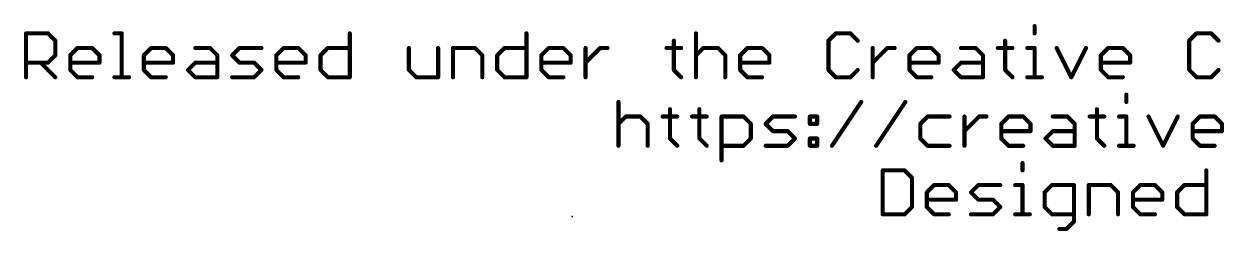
# Model space of a CAD drawing. Extents: x -47 to 60, y -17 to 15.
# Drawn here: x -46.99 to -2.51, y -17.05 to -9.38 of the extents above; entities that cross this region are included whole.
import ezdxf

# ---------------------------------------------------------------- set-up
doc = ezdxf.new("R2010")
doc.units = 0
doc.layers.add('23', color=53, linetype='CONTINUOUS')
doc.layers.add('51', color=53, linetype='CONTINUOUS')

msp = doc.modelspace()

# ---------------------------------------------------------------- linework, layer by layer
at = {"layer": '23'}
msp.add_point((-26.67, -16.51), dxfattribs=at)
at = {"layer": '51', "const_width": 0.1524}
for points in [[(-46.9138, -11.3538), (-46.9138, -9.7268)], [(-46.9138, -9.7268), (-46.1003, -9.7268)], [(-46.1003, -9.7268), (-45.8291, -9.998)], [(-43.6395, -9.7268), (-43.3683, -9.7268)], [(-43.3683, -9.7268), (-43.3683, -11.3538)], [(-34.9148, -9.7268), (-34.9148, -11.3538)], [(-28.3661, -9.7268), (-28.3661, -11.3538)], [(-22.0836, -9.7268), (-22.0836, -11.3538)], [(-16.901, -9.7268), (-17.1721, -9.998)], [(-16.3586, -9.7268), (-16.901, -9.7268)], [(-16.0875, -9.998), (-16.3586, -9.7268)], [(-9.5338, -9.4556), (-9.5338, -9.7268)], [(-3.5309, -9.7268), (-3.802, -9.998)], [(-2.9885, -9.7268), (-3.5309, -9.7268)], [(-2.7174, -9.998), (-2.9885, -9.7268)], [(-45.8291, -9.998), (-45.8291, -10.5403)], [(-45.2766, -10.5403), (-45.0055, -10.2691)], [(-45.0055, -10.2691), (-44.4631, -10.2691)], [(-44.4631, -10.2691), (-44.192, -10.5403)], [(-42.5481, -10.5403), (-42.2769, -10.2691)], [(-42.2769, -10.2691), (-41.7346, -10.2691)], [(-41.7346, -10.2691), (-41.4634, -10.5403)], [(-40.6397, -10.2691), (-40.0974, -10.2691)], [(-40.0974, -10.2691), (-39.8262, -10.5403)], [(-39.2737, -10.5403), (-39.0026, -10.2691)], [(-39.0026, -10.2691), (-38.1891, -10.2691)], [(-37.6366, -10.5403), (-37.3654, -10.2691)], [(-37.3654, -10.2691), (-36.8231, -10.2691)], [(-36.8231, -10.2691), (-36.5519, -10.5403)], [(-35.9994, -10.5403), (-35.7283, -10.2691)], [(-35.7283, -10.2691), (-34.9148, -10.2691)], [(-32.7251, -10.2691), (-32.7251, -11.0826)], [(-31.6405, -11.3538), (-31.6405, -10.2691)], [(-31.088, -11.3538), (-31.088, -10.2691)], [(-31.088, -10.2691), (-30.2745, -10.2691)], [(-30.2745, -10.2691), (-30.0033, -10.5403)], [(-29.4508, -10.5403), (-29.1796, -10.2691)], [(-29.1796, -10.2691), (-28.3661, -10.2691)], [(-27.8136, -10.5403), (-27.5425, -10.2691)], [(-27.5425, -10.2691), (-27.0002, -10.2691)], [(-27.0002, -10.2691), (-26.729, -10.5403)], [(-26.1765, -11.3538), (-26.1765, -10.2691)], [(-26.1765, -10.8115), (-25.6342, -10.2691)], [(-25.6342, -10.2691), (-25.363, -10.2691)], [(-23.175, -10.2691), (-22.6327, -10.2691)], [(-22.9039, -9.998), (-22.9039, -11.0826)], [(-22.0836, -10.5403), (-21.8124, -10.2691)], [(-21.8124, -10.2691), (-21.2701, -10.2691)], [(-21.2701, -10.2691), (-20.9989, -10.5403)], [(-20.4464, -10.5403), (-20.1753, -10.2691)], [(-20.1753, -10.2691), (-19.6329, -10.2691)], [(-19.6329, -10.2691), (-19.3618, -10.5403)], [(-17.1721, -9.998), (-17.1721, -11.0826)], [(-15.535, -11.3538), (-15.535, -10.2691)], [(-15.535, -10.8115), (-14.9926, -10.2691)], [(-14.9926, -10.2691), (-14.7215, -10.2691)], [(-14.1707, -10.5403), (-13.8995, -10.2691)], [(-13.8995, -10.2691), (-13.3572, -10.2691)], [(-13.3572, -10.2691), (-13.086, -10.5403)], [(-12.2624, -10.2691), (-11.72, -10.2691)], [(-11.72, -10.2691), (-11.4489, -10.5403)], [(-10.8964, -10.2691), (-10.354, -10.2691)], [(-10.6252, -9.998), (-10.6252, -11.0826)], [(-9.8049, -10.2691), (-9.5338, -10.2691)], [(-9.5338, -10.2691), (-9.5338, -11.3538)], [(-8.7135, -10.2691), (-8.1712, -11.3538)], [(-8.1712, -11.3538), (-7.6288, -10.2691)], [(-7.0763, -10.5403), (-6.8052, -10.2691)], [(-6.8052, -10.2691), (-6.2628, -10.2691)], [(-6.2628, -10.2691), (-5.9917, -10.5403)], [(-3.802, -9.998), (-3.802, -11.0826)], [(-45.8291, -10.5403), (-46.1003, -10.8115)], [(-45.2766, -11.0826), (-45.2766, -10.5403)], [(-44.192, -10.5403), (-44.192, -10.8115)], [(-42.5481, -11.0826), (-42.5481, -10.5403)], [(-41.4634, -10.5403), (-41.4634, -10.8115)], [(-39.8262, -10.5403), (-39.8262, -11.3538)], [(-39.0026, -10.8115), (-39.2737, -10.5403)], [(-37.6366, -11.0826), (-37.6366, -10.5403)], [(-36.5519, -10.5403), (-36.5519, -10.8115)], [(-35.9994, -11.0826), (-35.9994, -10.5403)], [(-30.0033, -10.5403), (-30.0033, -11.3538)], [(-29.4508, -11.0826), (-29.4508, -10.5403)], [(-27.8136, -11.0826), (-27.8136, -10.5403)], [(-26.729, -10.5403), (-26.729, -10.8115)], [(-20.9989, -10.5403), (-20.9989, -11.3538)], [(-20.4464, -11.0826), (-20.4464, -10.5403)], [(-19.3618, -10.5403), (-19.3618, -10.8115)], [(-14.1707, -11.0826), (-14.1707, -10.5403)], [(-13.086, -10.5403), (-13.086, -10.8115)], [(-11.4489, -10.5403), (-11.4489, -11.3538)], [(-7.0763, -11.0826), (-7.0763, -10.5403)], [(-5.9917, -10.5403), (-5.9917, -10.8115)], [(-46.1003, -10.8115), (-46.9138, -10.8115)], [(-46.3715, -10.8115), (-45.8291, -11.3538)], [(-44.192, -10.8115), (-45.2766, -10.8115)], [(-45.0055, -11.3538), (-45.2766, -11.0826)], [(-41.4634, -10.8115), (-42.5481, -10.8115)], [(-42.2769, -11.3538), (-42.5481, -11.0826)], [(-40.9109, -11.0826), (-40.6397, -10.8115)], [(-40.6397, -11.3538), (-40.9109, -11.0826)], [(-40.6397, -10.8115), (-39.8262, -10.8115)], [(-38.4602, -10.8115), (-39.0026, -10.8115)], [(-38.1891, -11.0826), (-38.4602, -10.8115)], [(-38.4602, -11.3538), (-38.1891, -11.0826)], [(-36.5519, -10.8115), (-37.6366, -10.8115)], [(-37.3654, -11.3538), (-37.6366, -11.0826)], [(-35.7283, -11.3538), (-35.9994, -11.0826)], [(-32.7251, -11.0826), (-32.4539, -11.3538)], [(-29.1796, -11.3538), (-29.4508, -11.0826)], [(-26.729, -10.8115), (-27.8136, -10.8115)], [(-27.5425, -11.3538), (-27.8136, -11.0826)], [(-22.9039, -11.0826), (-22.6327, -11.3538)], [(-19.3618, -10.8115), (-20.4464, -10.8115)], [(-20.1753, -11.3538), (-20.4464, -11.0826)], [(-17.1721, -11.0826), (-16.901, -11.3538)], [(-16.3586, -11.3538), (-16.0875, -11.0826)], [(-13.086, -10.8115), (-14.1707, -10.8115)], [(-13.8995, -11.3538), (-14.1707, -11.0826)], [(-12.5335, -11.0826), (-12.2624, -10.8115)], [(-12.2624, -11.3538), (-12.5335, -11.0826)], [(-12.2624, -10.8115), (-11.4489, -10.8115)], [(-10.6252, -11.0826), (-10.354, -11.3538)], [(-5.9917, -10.8115), (-7.0763, -10.8115)], [(-6.8052, -11.3538), (-7.0763, -11.0826)], [(-3.802, -11.0826), (-3.5309, -11.3538)], [(-2.9885, -11.3538), (-2.7174, -11.0826)], [(-44.4631, -11.3538), (-45.0055, -11.3538)], [(-43.6395, -11.3538), (-43.0972, -11.3538)], [(-41.7346, -11.3538), (-42.2769, -11.3538)], [(-39.8262, -11.3538), (-40.6397, -11.3538)], [(-39.2737, -11.3538), (-38.4602, -11.3538)], [(-36.8231, -11.3538), (-37.3654, -11.3538)], [(-34.9148, -11.3538), (-35.7283, -11.3538)], [(-32.4539, -11.3538), (-31.6405, -11.3538)], [(-28.3661, -11.3538), (-29.1796, -11.3538)], [(-27.0002, -11.3538), (-27.5425, -11.3538)], [(-19.6329, -11.3538), (-20.1753, -11.3538)], [(-16.901, -11.3538), (-16.3586, -11.3538)], [(-13.3572, -11.3538), (-13.8995, -11.3538)], [(-11.4489, -11.3538), (-12.2624, -11.3538)], [(-9.8049, -11.3538), (-9.2626, -11.3538)], [(-6.2628, -11.3538), (-6.8052, -11.3538)], [(-3.5309, -11.3538), (-2.9885, -11.3538)], [(-6.131, -11.9956), (-6.131, -12.2668)], [(-24.9566, -12.2668), (-24.9566, -13.8938)], [(-17.0437, -13.8938), (-15.9591, -12.2668)], [(-15.4066, -13.8938), (-14.3219, -12.2668)], [(-24.9566, -13.0803), (-24.6855, -12.8091)], [(-24.6855, -12.8091), (-24.1432, -12.8091)], [(-24.1432, -12.8091), (-23.872, -13.0803)], [(-23.3195, -12.8091), (-22.7772, -12.8091)], [(-23.0483, -12.538), (-23.0483, -13.6226)], [(-22.228, -12.8091), (-21.6857, -12.8091)], [(-21.9569, -12.538), (-21.9569, -13.6226)], [(-21.1366, -14.4361), (-21.1366, -12.8091)], [(-21.1366, -12.8091), (-20.3231, -12.8091)], [(-20.3231, -12.8091), (-20.052, -13.0803)], [(-19.4995, -13.0803), (-19.2283, -12.8091)], [(-19.2283, -12.8091), (-18.4148, -12.8091)], [(-17.8623, -12.8091), (-17.5911, -12.8091)], [(-17.8623, -13.0803), (-17.8623, -12.8091)], [(-17.5911, -12.8091), (-17.5911, -13.0803)], [(-13.4982, -12.8091), (-13.7694, -13.0803)], [(-12.6848, -12.8091), (-13.4982, -12.8091)], [(-12.1323, -13.8938), (-12.1323, -12.8091)], [(-12.1323, -13.3515), (-11.5899, -12.8091)], [(-11.5899, -12.8091), (-11.3188, -12.8091)], [(-10.768, -13.0803), (-10.4968, -12.8091)], [(-10.4968, -12.8091), (-9.9545, -12.8091)], [(-9.9545, -12.8091), (-9.6833, -13.0803)], [(-8.8596, -12.8091), (-8.3173, -12.8091)], [(-8.3173, -12.8091), (-8.0461, -13.0803)], [(-7.4936, -12.8091), (-6.9513, -12.8091)], [(-7.2225, -12.538), (-7.2225, -13.6226)], [(-6.4022, -12.8091), (-6.131, -12.8091)], [(-6.131, -12.8091), (-6.131, -13.8938)], [(-5.3108, -12.8091), (-4.7684, -13.8938)], [(-4.7684, -13.8938), (-4.2261, -12.8091)], [(-3.6736, -13.0803), (-3.4024, -12.8091)], [(-3.4024, -12.8091), (-2.8601, -12.8091)], [(-2.8601, -12.8091), (-2.589, -13.0803)], [(-23.872, -13.0803), (-23.872, -13.8938)], [(-20.052, -13.0803), (-20.052, -13.6226)], [(-19.2283, -13.3515), (-19.4995, -13.0803)], [(-18.686, -13.3515), (-19.2283, -13.3515)], [(-18.4148, -13.6226), (-18.686, -13.3515)], [(-17.5911, -13.0803), (-17.8623, -13.0803)], [(-13.7694, -13.0803), (-13.7694, -13.6226)], [(-10.768, -13.6226), (-10.768, -13.0803)], [(-9.6833, -13.3515), (-10.768, -13.3515)], [(-9.6833, -13.0803), (-9.6833, -13.3515)], [(-9.1308, -13.6226), (-8.8596, -13.3515)], [(-8.8596, -13.3515), (-8.0461, -13.3515)], [(-8.0461, -13.0803), (-8.0461, -13.8938)], [(-3.6736, -13.6226), (-3.6736, -13.0803)], [(-2.589, -13.3515), (-3.6736, -13.3515)], [(-2.589, -13.0803), (-2.589, -13.3515)], [(-23.0483, -13.6226), (-22.7772, -13.8938)], [(-21.9569, -13.6226), (-21.6857, -13.8938)], [(-20.052, -13.6226), (-20.3231, -13.8938)], [(-18.686, -13.8938), (-18.4148, -13.6226)], [(-17.8623, -13.6226), (-17.5911, -13.6226)], [(-17.8623, -13.8938), (-17.8623, -13.6226)], [(-17.5911, -13.6226), (-17.5911, -13.8938)], [(-13.7694, -13.6226), (-13.4982, -13.8938)], [(-10.4968, -13.8938), (-10.768, -13.6226)], [(-8.8596, -13.8938), (-9.1308, -13.6226)], [(-7.2225, -13.6226), (-6.9513, -13.8938)], [(-3.4024, -13.8938), (-3.6736, -13.6226)], [(-20.3231, -13.8938), (-21.1366, -13.8938)], [(-19.4995, -13.8938), (-18.686, -13.8938)], [(-17.5911, -13.8938), (-17.8623, -13.8938)], [(-13.4982, -13.8938), (-12.6848, -13.8938)], [(-9.9545, -13.8938), (-10.4968, -13.8938)], [(-8.0461, -13.8938), (-8.8596, -13.8938)], [(-6.4022, -13.8938), (-5.8599, -13.8938)], [(-2.8601, -13.8938), (-3.4024, -13.8938)], [(-9.9812, -14.5356), (-9.9812, -14.8068)], [(-15.1638, -14.8068), (-15.1638, -16.4338)], [(-14.3503, -14.8068), (-15.1638, -14.8068)], [(-14.0791, -15.078), (-14.3503, -14.8068)], [(-14.0791, -16.1626), (-14.0791, -15.078)], [(-3.1648, -14.8068), (-3.1648, -16.4338)], [(-13.5266, -15.6203), (-13.2555, -15.3491)], [(-13.5266, -16.1626), (-13.5266, -15.6203)], [(-13.2555, -15.3491), (-12.7132, -15.3491)], [(-12.7132, -15.3491), (-12.442, -15.6203)], [(-12.442, -15.6203), (-12.442, -15.8915)], [(-11.8895, -15.6203), (-11.6183, -15.3491)], [(-11.6183, -15.8915), (-11.8895, -15.6203)], [(-11.6183, -15.3491), (-10.8048, -15.3491)], [(-10.2523, -15.3491), (-9.9812, -15.3491)], [(-9.9812, -15.3491), (-9.9812, -16.4338)], [(-8.8897, -15.3491), (-9.1609, -15.6203)], [(-9.1609, -15.6203), (-9.1609, -16.1626)], [(-8.0762, -15.3491), (-8.8897, -15.3491)], [(-8.0762, -16.705), (-8.0762, -15.3491)], [(-7.5237, -16.4338), (-7.5237, -15.3491)], [(-7.5237, -15.3491), (-6.7102, -15.3491)], [(-6.7102, -15.3491), (-6.4391, -15.6203)], [(-6.4391, -15.6203), (-6.4391, -16.4338)], [(-5.8866, -15.6203), (-5.6154, -15.3491)], [(-5.8866, -16.1626), (-5.8866, -15.6203)], [(-5.6154, -15.3491), (-5.0731, -15.3491)], [(-5.0731, -15.3491), (-4.8019, -15.6203)], [(-4.8019, -15.6203), (-4.8019, -15.8915)], [(-4.2494, -15.6203), (-3.9783, -15.3491)], [(-4.2494, -16.1626), (-4.2494, -15.6203)], [(-3.9783, -15.3491), (-3.1648, -15.3491)], [(-12.442, -15.8915), (-13.5266, -15.8915)], [(-11.076, -15.8915), (-11.6183, -15.8915)], [(-10.8048, -16.1626), (-11.076, -15.8915)], [(-4.8019, -15.8915), (-5.8866, -15.8915)], [(-15.1638, -16.4338), (-14.3503, -16.4338)], [(-14.3503, -16.4338), (-14.0791, -16.1626)], [(-13.2555, -16.4338), (-13.5266, -16.1626)], [(-12.7132, -16.4338), (-13.2555, -16.4338)], [(-11.8895, -16.4338), (-11.076, -16.4338)], [(-11.076, -16.4338), (-10.8048, -16.1626)], [(-10.2523, -16.4338), (-9.71, -16.4338)], [(-9.1609, -16.1626), (-8.8897, -16.4338)], [(-8.8897, -16.4338), (-8.0762, -16.4338)], [(-5.6154, -16.4338), (-5.8866, -16.1626)], [(-5.0731, -16.4338), (-5.6154, -16.4338)], [(-3.9783, -16.4338), (-4.2494, -16.1626)], [(-3.1648, -16.4338), (-3.9783, -16.4338)], [(-8.6186, -16.9761), (-8.3474, -16.9761)], [(-8.3474, -16.9761), (-8.0762, -16.705)]]:
    msp.add_lwpolyline(points, dxfattribs=at)
at = {"layer": '51', "const_width": 0.0762}
for points in [[(-46.8757, -9.7268, 1), (-46.9519, -9.7268)], [(-46.9138, -9.6887, 1), (-46.9138, -9.7649)], [(-46.0734, -9.6999, 1), (-46.1272, -9.7538)], [(-46.1003, -9.7649, 1), (-46.1003, -9.6887)], [(-43.6395, -9.6887, 1), (-43.6395, -9.7649)], [(-43.3302, -9.7268, 1), (-43.4064, -9.7268)], [(-43.3683, -9.7649, 1), (-43.3683, -9.6887)], [(-34.8767, -9.7268, 1), (-34.9529, -9.7268)], [(-28.328, -9.7268, 1), (-28.4042, -9.7268)], [(-22.0455, -9.7268, 1), (-22.1217, -9.7268)], [(-16.901, -9.6887, 1), (-16.901, -9.7649)], [(-16.874, -9.7538, 1), (-16.9279, -9.6999)], [(-16.3317, -9.6999, 1), (-16.3856, -9.7538)], [(-16.3586, -9.7649, 1), (-16.3586, -9.6887)], [(-9.4957, -9.4556, 1), (-9.5719, -9.4556)], [(-9.5719, -9.7268, 1), (-9.4957, -9.7268)], [(-3.5309, -9.6887, 1), (-3.5309, -9.7649)], [(-3.5039, -9.7538, 1), (-3.5578, -9.6999)], [(-2.9616, -9.6999, 1), (-3.0155, -9.7538)], [(-2.9885, -9.7649, 1), (-2.9885, -9.6887)], [(-45.791, -9.998, 1), (-45.8672, -9.998)], [(-45.8561, -10.0249, 1), (-45.8022, -9.971)], [(-45.0055, -10.231, 1), (-45.0055, -10.3072)], [(-44.9785, -10.2961, 1), (-45.0324, -10.2422)], [(-44.4362, -10.2422, 1), (-44.4901, -10.2961)], [(-44.4631, -10.3072, 1), (-44.4631, -10.231)], [(-42.2769, -10.231, 1), (-42.2769, -10.3072)], [(-42.2499, -10.2961, 1), (-42.3038, -10.2422)], [(-41.7076, -10.2422, 1), (-41.7615, -10.2961)], [(-41.7346, -10.3072, 1), (-41.7346, -10.231)], [(-40.6397, -10.231, 1), (-40.6397, -10.3072)], [(-40.0705, -10.2422, 1), (-40.1243, -10.2961)], [(-40.0974, -10.3072, 1), (-40.0974, -10.231)], [(-39.0026, -10.231, 1), (-39.0026, -10.3072)], [(-38.9756, -10.2961, 1), (-39.0295, -10.2422)], [(-38.1891, -10.3072, 1), (-38.1891, -10.231)], [(-37.3654, -10.231, 1), (-37.3654, -10.3072)], [(-37.3385, -10.2961, 1), (-37.3924, -10.2422)], [(-36.7961, -10.2422, 1), (-36.85, -10.2961)], [(-36.8231, -10.3072, 1), (-36.8231, -10.231)], [(-35.7283, -10.231, 1), (-35.7283, -10.3072)], [(-35.7013, -10.2961, 1), (-35.7552, -10.2422)], [(-34.9148, -10.3072, 1), (-34.9148, -10.231)], [(-32.687, -10.2691, 1), (-32.7632, -10.2691)], [(-31.6024, -10.2691, 1), (-31.6786, -10.2691)], [(-31.0499, -10.2691, 1), (-31.1261, -10.2691)], [(-31.088, -10.231, 1), (-31.088, -10.3072)], [(-30.2475, -10.2422, 1), (-30.3014, -10.2961)], [(-30.2745, -10.3072, 1), (-30.2745, -10.231)], [(-29.1796, -10.231, 1), (-29.1796, -10.3072)], [(-29.1527, -10.2961, 1), (-29.2066, -10.2422)], [(-28.3661, -10.3072, 1), (-28.3661, -10.231)], [(-27.5425, -10.231, 1), (-27.5425, -10.3072)], [(-27.5155, -10.2961, 1), (-27.5694, -10.2422)], [(-26.9732, -10.2422, 1), (-27.0271, -10.2961)], [(-27.0002, -10.3072, 1), (-27.0002, -10.231)], [(-26.1384, -10.2691, 1), (-26.2146, -10.2691)], [(-25.6342, -10.231, 1), (-25.6342, -10.3072)], [(-25.6072, -10.2961, 1), (-25.6611, -10.2422)], [(-25.363, -10.3072, 1), (-25.363, -10.231)], [(-23.175, -10.231, 1), (-23.175, -10.3072)], [(-22.8658, -9.998, 1), (-22.942, -9.998)], [(-22.6327, -10.3072, 1), (-22.6327, -10.231)], [(-21.8124, -10.231, 1), (-21.8124, -10.3072)], [(-21.7855, -10.2961, 1), (-21.8394, -10.2422)], [(-21.2432, -10.2422, 1), (-21.297, -10.2961)], [(-21.2701, -10.3072, 1), (-21.2701, -10.231)], [(-20.1753, -10.231, 1), (-20.1753, -10.3072)], [(-20.1483, -10.2961, 1), (-20.2022, -10.2422)], [(-19.606, -10.2422, 1), (-19.6599, -10.2961)], [(-19.6329, -10.3072, 1), (-19.6329, -10.231)], [(-17.1991, -9.971, 1), (-17.1452, -10.0249)], [(-17.134, -9.998, 1), (-17.2102, -9.998)], [(-16.1144, -10.0249, 1), (-16.0605, -9.971)], [(-15.4969, -10.2691, 1), (-15.5731, -10.2691)], [(-14.9926, -10.231, 1), (-14.9926, -10.3072)], [(-14.9657, -10.2961, 1), (-15.0196, -10.2422)], [(-14.7215, -10.3072, 1), (-14.7215, -10.231)], [(-13.8995, -10.231, 1), (-13.8995, -10.3072)], [(-13.8726, -10.2961, 1), (-13.9265, -10.2422)], [(-13.3302, -10.2422, 1), (-13.3841, -10.2961)], [(-13.3572, -10.3072, 1), (-13.3572, -10.231)], [(-12.2624, -10.231, 1), (-12.2624, -10.3072)], [(-11.6931, -10.2422, 1), (-11.747, -10.2961)], [(-11.72, -10.3072, 1), (-11.72, -10.231)], [(-10.8964, -10.231, 1), (-10.8964, -10.3072)], [(-10.5871, -9.998, 1), (-10.6633, -9.998)], [(-10.354, -10.3072, 1), (-10.354, -10.231)], [(-9.8049, -10.231, 1), (-9.8049, -10.3072)], [(-9.4957, -10.2691, 1), (-9.5719, -10.2691)], [(-9.5338, -10.3072, 1), (-9.5338, -10.231)], [(-8.6794, -10.2521, 1), (-8.7476, -10.2862)], [(-7.5948, -10.2862, 1), (-7.6629, -10.2521)], [(-6.8052, -10.231, 1), (-6.8052, -10.3072)], [(-6.7782, -10.2961, 1), (-6.8321, -10.2422)], [(-6.2359, -10.2422, 1), (-6.2898, -10.2961)], [(-6.2628, -10.3072, 1), (-6.2628, -10.231)], [(-3.829, -9.971, 1), (-3.7751, -10.0249)], [(-3.7639, -9.998, 1), (-3.8401, -9.998)], [(-2.7443, -10.0249, 1), (-2.6904, -9.971)], [(-45.8672, -10.5403, 1), (-45.791, -10.5403)], [(-45.8022, -10.5672, 1), (-45.8561, -10.5134)], [(-45.2385, -10.5403, 1), (-45.3147, -10.5403)], [(-45.3036, -10.5134, 1), (-45.2497, -10.5672)], [(-44.1539, -10.5403, 1), (-44.2301, -10.5403)], [(-44.2189, -10.5672, 1), (-44.165, -10.5134)], [(-42.51, -10.5403, 1), (-42.5862, -10.5403)], [(-42.575, -10.5134, 1), (-42.5211, -10.5672)], [(-41.4253, -10.5403, 1), (-41.5015, -10.5403)], [(-41.4903, -10.5672, 1), (-41.4364, -10.5134)], [(-39.7881, -10.5403, 1), (-39.8643, -10.5403)], [(-39.8532, -10.5672, 1), (-39.7993, -10.5134)], [(-39.2468, -10.5134, 1), (-39.3007, -10.5672)], [(-39.3007, -10.5134, 1), (-39.2468, -10.5672)], [(-37.5985, -10.5403, 1), (-37.6747, -10.5403)], [(-37.6635, -10.5134, 1), (-37.6096, -10.5672)], [(-36.5138, -10.5403, 1), (-36.59, -10.5403)], [(-36.5789, -10.5672, 1), (-36.525, -10.5134)], [(-35.9613, -10.5403, 1), (-36.0375, -10.5403)], [(-36.0264, -10.5134, 1), (-35.9725, -10.5672)], [(-29.9652, -10.5403, 1), (-30.0414, -10.5403)], [(-30.0302, -10.5672, 1), (-29.9764, -10.5134)], [(-29.4127, -10.5403, 1), (-29.4889, -10.5403)], [(-29.4777, -10.5134, 1), (-29.4239, -10.5672)], [(-27.7755, -10.5403, 1), (-27.8517, -10.5403)], [(-27.8406, -10.5134, 1), (-27.7867, -10.5672)], [(-26.6909, -10.5403, 1), (-26.7671, -10.5403)], [(-26.7559, -10.5672, 1), (-26.702, -10.5134)], [(-22.1105, -10.5134, 1), (-22.0567, -10.5672)], [(-20.9608, -10.5403, 1), (-21.037, -10.5403)], [(-21.0259, -10.5672, 1), (-20.972, -10.5134)], [(-20.4083, -10.5403, 1), (-20.4845, -10.5403)], [(-20.4734, -10.5134, 1), (-20.4195, -10.5672)], [(-19.3237, -10.5403, 1), (-19.3999, -10.5403)], [(-19.3887, -10.5672, 1), (-19.3348, -10.5134)], [(-14.1326, -10.5403, 1), (-14.2088, -10.5403)], [(-14.1976, -10.5134, 1), (-14.1437, -10.5672)], [(-13.0479, -10.5403, 1), (-13.1241, -10.5403)], [(-13.113, -10.5672, 1), (-13.0591, -10.5134)], [(-11.4108, -10.5403, 1), (-11.487, -10.5403)], [(-11.4758, -10.5672, 1), (-11.4219, -10.5134)], [(-7.0382, -10.5403, 1), (-7.1144, -10.5403)], [(-7.1033, -10.5134, 1), (-7.0494, -10.5672)], [(-5.9536, -10.5403, 1), (-6.0298, -10.5403)], [(-6.0186, -10.5672, 1), (-5.9647, -10.5134)], [(-46.9138, -10.7734, 1), (-46.9138, -10.8496)], [(-46.3445, -10.7845, 1), (-46.3984, -10.8384)], [(-46.1272, -10.7845, 1), (-46.0734, -10.8384)], [(-46.1003, -10.8496, 1), (-46.1003, -10.7734)], [(-45.2497, -11.0557, 1), (-45.3036, -11.1096)], [(-45.2766, -10.7734, 1), (-45.2766, -10.8496)], [(-45.3147, -11.0826, 1), (-45.2385, -11.0826)], [(-44.2301, -10.8115, 1), (-44.1539, -10.8115)], [(-44.192, -10.8496, 1), (-44.192, -10.7734)], [(-42.5481, -10.7734, 1), (-42.5481, -10.8496)], [(-42.5211, -11.0557, 1), (-42.575, -11.1096)], [(-42.5862, -11.0826, 1), (-42.51, -11.0826)], [(-41.5015, -10.8115, 1), (-41.4253, -10.8115)], [(-41.4634, -10.8496, 1), (-41.4634, -10.7734)], [(-40.884, -11.0557, 1), (-40.9378, -11.1096)], [(-40.9378, -11.0557, 1), (-40.884, -11.1096)], [(-40.6397, -10.7734, 1), (-40.6397, -10.8496)], [(-40.6128, -10.8384, 1), (-40.6667, -10.7845)], [(-39.8262, -10.8496, 1), (-39.8262, -10.7734)], [(-39.0026, -10.7734, 1), (-39.0026, -10.8496)], [(-39.0295, -10.8384, 1), (-38.9756, -10.7845)], [(-38.4333, -10.7845, 1), (-38.4872, -10.8384)], [(-38.4602, -10.8496, 1), (-38.4602, -10.7734)], [(-38.1621, -11.1096, 1), (-38.216, -11.0557)], [(-38.216, -11.1096, 1), (-38.1621, -11.0557)], [(-37.6366, -10.7734, 1), (-37.6366, -10.8496)], [(-37.6096, -11.0557, 1), (-37.6635, -11.1096)], [(-37.6747, -11.0826, 1), (-37.5985, -11.0826)], [(-36.59, -10.8115, 1), (-36.5138, -10.8115)], [(-36.5519, -10.8496, 1), (-36.5519, -10.7734)], [(-35.9725, -11.0557, 1), (-36.0264, -11.1096)], [(-36.0375, -11.0826, 1), (-35.9613, -11.0826)], [(-32.6982, -11.0557, 1), (-32.7521, -11.1096)], [(-32.7632, -11.0826, 1), (-32.687, -11.0826)], [(-29.4239, -11.0557, 1), (-29.4777, -11.1096)], [(-29.4889, -11.0826, 1), (-29.4127, -11.0826)], [(-27.7867, -11.0557, 1), (-27.8406, -11.1096)], [(-27.8136, -10.7734, 1), (-27.8136, -10.8496)], [(-27.8517, -11.0826, 1), (-27.7755, -11.0826)], [(-26.7671, -10.8115, 1), (-26.6909, -10.8115)], [(-26.729, -10.8496, 1), (-26.729, -10.7734)], [(-26.2034, -10.7845, 1), (-26.1495, -10.8384)], [(-22.8769, -11.0557, 1), (-22.9308, -11.1096)], [(-22.942, -11.0826, 1), (-22.8658, -11.0826)], [(-20.4195, -11.0557, 1), (-20.4734, -11.1096)], [(-20.4464, -10.7734, 1), (-20.4464, -10.8496)], [(-20.4845, -11.0826, 1), (-20.4083, -11.0826)], [(-19.3999, -10.8115, 1), (-19.3237, -10.8115)], [(-19.3618, -10.8496, 1), (-19.3618, -10.7734)], [(-17.1452, -11.0557, 1), (-17.1991, -11.1096)], [(-17.2102, -11.0826, 1), (-17.134, -11.0826)], [(-16.0605, -11.1096, 1), (-16.1144, -11.0557)], [(-15.5619, -10.7845, 1), (-15.508, -10.8384)], [(-14.1707, -10.7734, 1), (-14.1707, -10.8496)], [(-14.1437, -11.0557, 1), (-14.1976, -11.1096)], [(-14.2088, -11.0826, 1), (-14.1326, -11.0826)], [(-13.1241, -10.8115, 1), (-13.0479, -10.8115)], [(-13.086, -10.8496, 1), (-13.086, -10.7734)], [(-12.5066, -11.0557, 1), (-12.5605, -11.1096)], [(-12.5605, -11.0557, 1), (-12.5066, -11.1096)], [(-12.2624, -10.7734, 1), (-12.2624, -10.8496)], [(-12.2354, -10.8384, 1), (-12.2893, -10.7845)], [(-11.4489, -10.8496, 1), (-11.4489, -10.7734)], [(-10.5983, -11.0557, 1), (-10.6521, -11.1096)], [(-10.6633, -11.0826, 1), (-10.5871, -11.0826)], [(-7.0494, -11.0557, 1), (-7.1033, -11.1096)], [(-7.0763, -10.7734, 1), (-7.0763, -10.8496)], [(-7.1144, -11.0826, 1), (-7.0382, -11.0826)], [(-6.0298, -10.8115, 1), (-5.9536, -10.8115)], [(-5.9917, -10.8496, 1), (-5.9917, -10.7734)], [(-3.7751, -11.0557, 1), (-3.829, -11.1096)], [(-3.8401, -11.0826, 1), (-3.7639, -11.0826)], [(-2.6904, -11.1096, 1), (-2.7443, -11.0557)], [(-46.9519, -11.3538, 1), (-46.8757, -11.3538)], [(-45.8561, -11.3807, 1), (-45.8022, -11.3269)], [(-45.0055, -11.3157, 1), (-45.0055, -11.3919)], [(-45.0324, -11.3807, 1), (-44.9785, -11.3269)], [(-44.4631, -11.3919, 1), (-44.4631, -11.3157)], [(-43.6395, -11.3157, 1), (-43.6395, -11.3919)], [(-43.4064, -11.3538, 1), (-43.3302, -11.3538)], [(-43.0972, -11.3919, 1), (-43.0972, -11.3157)], [(-42.2769, -11.3157, 1), (-42.2769, -11.3919)], [(-42.3038, -11.3807, 1), (-42.2499, -11.3269)], [(-41.7346, -11.3919, 1), (-41.7346, -11.3157)], [(-40.6397, -11.3157, 1), (-40.6397, -11.3919)], [(-40.6667, -11.3807, 1), (-40.6128, -11.3269)], [(-39.8643, -11.3538, 1), (-39.7881, -11.3538)], [(-39.8262, -11.3919, 1), (-39.8262, -11.3157)], [(-39.2737, -11.3157, 1), (-39.2737, -11.3919)], [(-38.4872, -11.3269, 1), (-38.4333, -11.3807)], [(-38.4602, -11.3919, 1), (-38.4602, -11.3157)], [(-37.3654, -11.3157, 1), (-37.3654, -11.3919)], [(-37.3924, -11.3807, 1), (-37.3385, -11.3269)], [(-36.8231, -11.3919, 1), (-36.8231, -11.3157)], [(-35.7283, -11.3157, 1), (-35.7283, -11.3919)], [(-35.7552, -11.3807, 1), (-35.7013, -11.3269)], [(-34.9529, -11.3538, 1), (-34.8767, -11.3538)], [(-34.9148, -11.3919, 1), (-34.9148, -11.3157)], [(-32.4539, -11.3157, 1), (-32.4539, -11.3919)], [(-32.4809, -11.3807, 1), (-32.427, -11.3269)], [(-31.6786, -11.3538, 1), (-31.6024, -11.3538)], [(-31.6405, -11.3919, 1), (-31.6405, -11.3157)], [(-31.1261, -11.3538, 1), (-31.0499, -11.3538)], [(-30.0414, -11.3538, 1), (-29.9652, -11.3538)], [(-29.1796, -11.3157, 1), (-29.1796, -11.3919)], [(-29.2066, -11.3807, 1), (-29.1527, -11.3269)], [(-28.4042, -11.3538, 1), (-28.328, -11.3538)], [(-28.3661, -11.3919, 1), (-28.3661, -11.3157)], [(-27.5425, -11.3157, 1), (-27.5425, -11.3919)], [(-27.5694, -11.3807, 1), (-27.5155, -11.3269)], [(-27.0002, -11.3919, 1), (-27.0002, -11.3157)], [(-26.2146, -11.3538, 1), (-26.1384, -11.3538)], [(-22.6596, -11.3807, 1), (-22.6058, -11.3269)], [(-22.1217, -11.3538, 1), (-22.0455, -11.3538)], [(-21.037, -11.3538, 1), (-20.9608, -11.3538)], [(-20.1753, -11.3157, 1), (-20.1753, -11.3919)], [(-20.2022, -11.3807, 1), (-20.1483, -11.3269)], [(-19.6329, -11.3919, 1), (-19.6329, -11.3157)], [(-16.901, -11.3157, 1), (-16.901, -11.3919)], [(-16.9279, -11.3807, 1), (-16.874, -11.3269)], [(-16.3856, -11.3269, 1), (-16.3317, -11.3807)], [(-16.3586, -11.3919, 1), (-16.3586, -11.3157)], [(-15.5731, -11.3538, 1), (-15.4969, -11.3538)], [(-13.8995, -11.3157, 1), (-13.8995, -11.3919)], [(-13.9265, -11.3807, 1), (-13.8726, -11.3269)], [(-13.3572, -11.3919, 1), (-13.3572, -11.3157)], [(-12.2624, -11.3157, 1), (-12.2624, -11.3919)], [(-12.2893, -11.3807, 1), (-12.2354, -11.3269)], [(-11.487, -11.3538, 1), (-11.4108, -11.3538)], [(-11.4489, -11.3919, 1), (-11.4489, -11.3157)], [(-10.381, -11.3807, 1), (-10.3271, -11.3269)], [(-9.8049, -11.3157, 1), (-9.8049, -11.3919)], [(-9.5719, -11.3538, 1), (-9.4957, -11.3538)], [(-9.2626, -11.3919, 1), (-9.2626, -11.3157)], [(-8.2052, -11.3368, 1), (-8.1371, -11.3708)], [(-8.2052, -11.3708, 1), (-8.1371, -11.3368)], [(-6.8052, -11.3157, 1), (-6.8052, -11.3919)], [(-6.8321, -11.3807, 1), (-6.7782, -11.3269)], [(-6.2628, -11.3919, 1), (-6.2628, -11.3157)], [(-3.5309, -11.3157, 1), (-3.5309, -11.3919)], [(-3.5578, -11.3807, 1), (-3.5039, -11.3269)], [(-3.0155, -11.3269, 1), (-2.9616, -11.3807)], [(-2.9885, -11.3919, 1), (-2.9885, -11.3157)], [(-6.0929, -11.9956, 1), (-6.1691, -11.9956)], [(-24.9185, -12.2668, 1), (-24.9947, -12.2668)], [(-15.9274, -12.2879, 1), (-15.9908, -12.2457)], [(-14.2902, -12.2879, 1), (-14.3536, -12.2457)], [(-6.1691, -12.2668, 1), (-6.0929, -12.2668)], [(-24.6855, -12.771, 1), (-24.6855, -12.8472)], [(-24.6585, -12.8361, 1), (-24.7124, -12.7822)], [(-24.1162, -12.7822, 1), (-24.1701, -12.8361)], [(-24.1432, -12.8472, 1), (-24.1432, -12.771)], [(-23.3195, -12.771, 1), (-23.3195, -12.8472)], [(-23.0102, -12.538, 1), (-23.0864, -12.538)], [(-22.7772, -12.8472, 1), (-22.7772, -12.771)], [(-22.228, -12.771, 1), (-22.228, -12.8472)], [(-21.9188, -12.538, 1), (-21.995, -12.538)], [(-21.6857, -12.8472, 1), (-21.6857, -12.771)], [(-21.0985, -12.8091, 1), (-21.1747, -12.8091)], [(-21.1366, -12.771, 1), (-21.1366, -12.8472)], [(-20.2962, -12.7822, 1), (-20.3501, -12.8361)], [(-20.3231, -12.8472, 1), (-20.3231, -12.771)], [(-19.2283, -12.771, 1), (-19.2283, -12.8472)], [(-19.2014, -12.8361, 1), (-19.2552, -12.7822)], [(-18.4148, -12.8472, 1), (-18.4148, -12.771)], [(-17.8623, -12.771, 1), (-17.8623, -12.8472)], [(-17.8242, -12.8091, 1), (-17.9004, -12.8091)], [(-17.553, -12.8091, 1), (-17.6292, -12.8091)], [(-17.5911, -12.8472, 1), (-17.5911, -12.771)], [(-13.4982, -12.771, 1), (-13.4982, -12.8472)], [(-13.4713, -12.8361, 1), (-13.5252, -12.7822)], [(-12.6848, -12.8472, 1), (-12.6848, -12.771)], [(-12.0942, -12.8091, 1), (-12.1704, -12.8091)], [(-11.5899, -12.771, 1), (-11.5899, -12.8472)], [(-11.563, -12.8361, 1), (-11.6169, -12.7822)], [(-11.3188, -12.8472, 1), (-11.3188, -12.771)], [(-10.4968, -12.771, 1), (-10.4968, -12.8472)], [(-10.4699, -12.8361, 1), (-10.5237, -12.7822)], [(-9.9275, -12.7822, 1), (-9.9814, -12.8361)], [(-9.9545, -12.8472, 1), (-9.9545, -12.771)], [(-8.8596, -12.771, 1), (-8.8596, -12.8472)], [(-8.2904, -12.7822, 1), (-8.3442, -12.8361)], [(-8.3173, -12.8472, 1), (-8.3173, -12.771)], [(-7.4936, -12.771, 1), (-7.4936, -12.8472)], [(-7.1844, -12.538, 1), (-7.2606, -12.538)], [(-6.9513, -12.8472, 1), (-6.9513, -12.771)], [(-6.4022, -12.771, 1), (-6.4022, -12.8472)], [(-6.0929, -12.8091, 1), (-6.1691, -12.8091)], [(-6.131, -12.8472, 1), (-6.131, -12.771)], [(-5.2767, -12.7921, 1), (-5.3448, -12.8262)], [(-4.192, -12.8262, 1), (-4.2602, -12.7921)], [(-3.4024, -12.771, 1), (-3.4024, -12.8472)], [(-3.3755, -12.8361, 1), (-3.4294, -12.7822)], [(-2.8332, -12.7822, 1), (-2.8871, -12.8361)], [(-2.8601, -12.8472, 1), (-2.8601, -12.771)], [(-24.9836, -13.0534, 1), (-24.9297, -13.1072)], [(-23.8339, -13.0803, 1), (-23.9101, -13.0803)], [(-23.8989, -13.1072, 1), (-23.845, -13.0534)], [(-20.0139, -13.0803, 1), (-20.0901, -13.0803)], [(-20.0789, -13.1072, 1), (-20.025, -13.0534)], [(-19.4725, -13.0534, 1), (-19.5264, -13.1072)], [(-19.5264, -13.0534, 1), (-19.4725, -13.1072)], [(-19.2283, -13.3134, 1), (-19.2283, -13.3896)], [(-19.2552, -13.3784, 1), (-19.2014, -13.3245)], [(-18.659, -13.3245, 1), (-18.7129, -13.3784)], [(-18.686, -13.3896, 1), (-18.686, -13.3134)], [(-17.8623, -13.0422, 1), (-17.8623, -13.1184)], [(-17.9004, -13.0803, 1), (-17.8242, -13.0803)], [(-17.6292, -13.0803, 1), (-17.553, -13.0803)], [(-17.5911, -13.1184, 1), (-17.5911, -13.0422)], [(-13.7313, -13.0803, 1), (-13.8075, -13.0803)], [(-13.7964, -13.0534, 1), (-13.7425, -13.1072)], [(-12.1592, -13.3245, 1), (-12.1053, -13.3784)], [(-10.7299, -13.0803, 1), (-10.8061, -13.0803)], [(-10.768, -13.3134, 1), (-10.768, -13.3896)], [(-10.7949, -13.0534, 1), (-10.741, -13.1072)], [(-9.6452, -13.0803, 1), (-9.7214, -13.0803)], [(-9.7214, -13.3515, 1), (-9.6452, -13.3515)], [(-9.7102, -13.1072, 1), (-9.6564, -13.0534)], [(-9.6833, -13.3896, 1), (-9.6833, -13.3134)], [(-8.8596, -13.3134, 1), (-8.8596, -13.3896)], [(-8.8327, -13.3784, 1), (-8.8866, -13.3245)], [(-8.008, -13.0803, 1), (-8.0842, -13.0803)], [(-8.0731, -13.1072, 1), (-8.0192, -13.0534)], [(-8.0461, -13.3896, 1), (-8.0461, -13.3134)], [(-3.6355, -13.0803, 1), (-3.7117, -13.0803)], [(-3.7006, -13.0534, 1), (-3.6467, -13.1072)], [(-3.6736, -13.3134, 1), (-3.6736, -13.3896)], [(-2.5509, -13.0803, 1), (-2.6271, -13.0803)], [(-2.6271, -13.3515, 1), (-2.5509, -13.3515)], [(-2.6159, -13.1072, 1), (-2.562, -13.0534)], [(-2.589, -13.3896, 1), (-2.589, -13.3134)], [(-23.0214, -13.5957, 1), (-23.0753, -13.6496)], [(-23.0864, -13.6226, 1), (-23.0102, -13.6226)], [(-21.9299, -13.5957, 1), (-21.9838, -13.6496)], [(-21.995, -13.6226, 1), (-21.9188, -13.6226)], [(-20.0901, -13.6226, 1), (-20.0139, -13.6226)], [(-20.025, -13.6496, 1), (-20.0789, -13.5957)], [(-18.3879, -13.6496, 1), (-18.4417, -13.5957)], [(-18.4417, -13.6496, 1), (-18.3879, -13.5957)], [(-17.8623, -13.5845, 1), (-17.8623, -13.6607)], [(-17.8242, -13.6226, 1), (-17.9004, -13.6226)], [(-17.553, -13.6226, 1), (-17.6292, -13.6226)], [(-17.5911, -13.6607, 1), (-17.5911, -13.5845)], [(-13.7425, -13.5957, 1), (-13.7964, -13.6496)], [(-13.8075, -13.6226, 1), (-13.7313, -13.6226)], [(-10.741, -13.5957, 1), (-10.7949, -13.6496)], [(-10.8061, -13.6226, 1), (-10.7299, -13.6226)], [(-9.1039, -13.5957, 1), (-9.1577, -13.6496)], [(-9.1577, -13.5957, 1), (-9.1039, -13.6496)], [(-7.1955, -13.5957, 1), (-7.2494, -13.6496)], [(-7.2606, -13.6226, 1), (-7.1844, -13.6226)], [(-3.6467, -13.5957, 1), (-3.7006, -13.6496)], [(-3.7117, -13.6226, 1), (-3.6355, -13.6226)], [(-24.9947, -13.8938, 1), (-24.9185, -13.8938)], [(-23.9101, -13.8938, 1), (-23.8339, -13.8938)], [(-22.8041, -13.9207, 1), (-22.7502, -13.8669)], [(-21.7127, -13.9207, 1), (-21.6588, -13.8669)], [(-21.1366, -13.8557, 1), (-21.1366, -13.9319)], [(-20.3501, -13.8669, 1), (-20.2962, -13.9207)], [(-20.3231, -13.9319, 1), (-20.3231, -13.8557)], [(-19.4995, -13.8557, 1), (-19.4995, -13.9319)], [(-18.7129, -13.8669, 1), (-18.659, -13.9207)], [(-18.686, -13.9319, 1), (-18.686, -13.8557)], [(-17.8623, -13.8557, 1), (-17.8623, -13.9319)], [(-17.9004, -13.8938, 1), (-17.8242, -13.8938)], [(-17.6292, -13.8938, 1), (-17.553, -13.8938)], [(-17.5911, -13.9319, 1), (-17.5911, -13.8557)], [(-17.0754, -13.8727, 1), (-17.012, -13.9149)], [(-15.4383, -13.8727, 1), (-15.3749, -13.9149)], [(-13.4982, -13.8557, 1), (-13.4982, -13.9319)], [(-13.5252, -13.9207, 1), (-13.4713, -13.8669)], [(-12.6848, -13.9319, 1), (-12.6848, -13.8557)], [(-12.1704, -13.8938, 1), (-12.0942, -13.8938)], [(-10.4968, -13.8557, 1), (-10.4968, -13.9319)], [(-10.5237, -13.9207, 1), (-10.4699, -13.8669)], [(-9.9545, -13.9319, 1), (-9.9545, -13.8557)], [(-8.8596, -13.8557, 1), (-8.8596, -13.9319)], [(-8.8866, -13.9207, 1), (-8.8327, -13.8669)], [(-8.0842, -13.8938, 1), (-8.008, -13.8938)], [(-8.0461, -13.9319, 1), (-8.0461, -13.8557)], [(-6.9783, -13.9207, 1), (-6.9244, -13.8669)], [(-6.4022, -13.8557, 1), (-6.4022, -13.9319)], [(-6.1691, -13.8938, 1), (-6.0929, -13.8938)], [(-5.8599, -13.9319, 1), (-5.8599, -13.8557)], [(-4.8025, -13.8768, 1), (-4.7344, -13.9108)], [(-4.8025, -13.9108, 1), (-4.7344, -13.8768)], [(-3.4024, -13.8557, 1), (-3.4024, -13.9319)], [(-3.4294, -13.9207, 1), (-3.3755, -13.8669)], [(-2.8601, -13.9319, 1), (-2.8601, -13.8557)], [(-21.1747, -14.4361, 1), (-21.0985, -14.4361)], [(-9.9431, -14.5356, 1), (-10.0193, -14.5356)], [(-15.1257, -14.8068, 1), (-15.2019, -14.8068)], [(-15.1638, -14.7687, 1), (-15.1638, -14.8449)], [(-14.3234, -14.7799, 1), (-14.3772, -14.8338)], [(-14.3503, -14.8449, 1), (-14.3503, -14.7687)], [(-14.041, -15.078, 1), (-14.1172, -15.078)], [(-14.1061, -15.1049, 1), (-14.0522, -15.051)], [(-10.0193, -14.8068, 1), (-9.9431, -14.8068)], [(-3.1267, -14.8068, 1), (-3.2029, -14.8068)], [(-13.4885, -15.6203, 1), (-13.5647, -15.6203)], [(-13.5536, -15.5934, 1), (-13.4997, -15.6472)], [(-13.2555, -15.311, 1), (-13.2555, -15.3872)], [(-13.2285, -15.3761, 1), (-13.2824, -15.3222)], [(-12.6862, -15.3222, 1), (-12.7401, -15.3761)], [(-12.7132, -15.3872, 1), (-12.7132, -15.311)], [(-12.4039, -15.6203, 1), (-12.4801, -15.6203)], [(-12.4689, -15.6472, 1), (-12.415, -15.5934)], [(-11.8625, -15.5934, 1), (-11.9164, -15.6472)], [(-11.9164, -15.5934, 1), (-11.8625, -15.6472)], [(-11.6183, -15.311, 1), (-11.6183, -15.3872)], [(-11.5914, -15.3761, 1), (-11.6453, -15.3222)], [(-10.8048, -15.3872, 1), (-10.8048, -15.311)], [(-10.2523, -15.311, 1), (-10.2523, -15.3872)], [(-9.9431, -15.3491, 1), (-10.0193, -15.3491)], [(-9.9812, -15.3872, 1), (-9.9812, -15.311)], [(-9.1228, -15.6203, 1), (-9.199, -15.6203)], [(-9.1878, -15.5934, 1), (-9.134, -15.6472)], [(-8.8897, -15.311, 1), (-8.8897, -15.3872)], [(-8.8628, -15.3761, 1), (-8.9167, -15.3222)], [(-8.0381, -15.3491, 1), (-8.1143, -15.3491)], [(-8.0762, -15.3872, 1), (-8.0762, -15.311)], [(-7.4856, -15.3491, 1), (-7.5618, -15.3491)], [(-7.5237, -15.311, 1), (-7.5237, -15.3872)], [(-6.6833, -15.3222, 1), (-6.7372, -15.3761)], [(-6.7102, -15.3872, 1), (-6.7102, -15.311)], [(-6.401, -15.6203, 1), (-6.4772, -15.6203)], [(-6.466, -15.6472, 1), (-6.4121, -15.5934)], [(-5.8485, -15.6203, 1), (-5.9247, -15.6203)], [(-5.9135, -15.5934, 1), (-5.8596, -15.6472)], [(-5.6154, -15.311, 1), (-5.6154, -15.3872)], [(-5.5885, -15.3761, 1), (-5.6424, -15.3222)], [(-5.0461, -15.3222, 1), (-5.1, -15.3761)], [(-5.0731, -15.3872, 1), (-5.0731, -15.311)], [(-4.7638, -15.6203, 1), (-4.84, -15.6203)], [(-4.8289, -15.6472, 1), (-4.775, -15.5934)], [(-4.2113, -15.6203, 1), (-4.2875, -15.6203)], [(-4.2764, -15.5934, 1), (-4.2225, -15.6472)], [(-3.9783, -15.311, 1), (-3.9783, -15.3872)], [(-3.9513, -15.3761, 1), (-4.0052, -15.3222)], [(-3.1648, -15.3872, 1), (-3.1648, -15.311)], [(-13.5266, -15.8534, 1), (-13.5266, -15.9296)], [(-12.4801, -15.8915, 1), (-12.4039, -15.8915)], [(-12.442, -15.9296, 1), (-12.442, -15.8534)], [(-11.6183, -15.8534, 1), (-11.6183, -15.9296)], [(-11.6453, -15.9184, 1), (-11.5914, -15.8645)], [(-11.0491, -15.8645, 1), (-11.1029, -15.9184)], [(-11.076, -15.9296, 1), (-11.076, -15.8534)], [(-5.8866, -15.8534, 1), (-5.8866, -15.9296)], [(-4.84, -15.8915, 1), (-4.7638, -15.8915)], [(-4.8019, -15.9296, 1), (-4.8019, -15.8534)], [(-15.1638, -16.3957, 1), (-15.1638, -16.4719)], [(-15.2019, -16.4338, 1), (-15.1257, -16.4338)], [(-14.3772, -16.4069, 1), (-14.3234, -16.4607)], [(-14.3503, -16.4719, 1), (-14.3503, -16.3957)], [(-14.1172, -16.1626, 1), (-14.041, -16.1626)], [(-14.0522, -16.1896, 1), (-14.1061, -16.1357)], [(-13.4997, -16.1357, 1), (-13.5536, -16.1896)], [(-13.5647, -16.1626, 1), (-13.4885, -16.1626)], [(-13.2555, -16.3957, 1), (-13.2555, -16.4719)], [(-13.2824, -16.4607, 1), (-13.2285, -16.4069)], [(-12.7132, -16.4719, 1), (-12.7132, -16.3957)], [(-11.8895, -16.3957, 1), (-11.8895, -16.4719)], [(-11.1029, -16.4069, 1), (-11.0491, -16.4607)], [(-11.076, -16.4719, 1), (-11.076, -16.3957)], [(-10.7779, -16.1896, 1), (-10.8318, -16.1357)], [(-10.8318, -16.1896, 1), (-10.7779, -16.1357)], [(-10.2523, -16.3957, 1), (-10.2523, -16.4719)], [(-10.0193, -16.4338, 1), (-9.9431, -16.4338)], [(-9.71, -16.4719, 1), (-9.71, -16.3957)], [(-9.134, -16.1357, 1), (-9.1878, -16.1896)], [(-9.199, -16.1626, 1), (-9.1228, -16.1626)], [(-8.8897, -16.3957, 1), (-8.8897, -16.4719)], [(-8.9167, -16.4607, 1), (-8.8628, -16.4069)], [(-8.0762, -16.4719, 1), (-8.0762, -16.3957)], [(-7.5618, -16.4338, 1), (-7.4856, -16.4338)], [(-6.4772, -16.4338, 1), (-6.401, -16.4338)], [(-5.8596, -16.1357, 1), (-5.9135, -16.1896)], [(-5.9247, -16.1626, 1), (-5.8485, -16.1626)], [(-5.6154, -16.3957, 1), (-5.6154, -16.4719)], [(-5.6424, -16.4607, 1), (-5.5885, -16.4069)], [(-5.0731, -16.4719, 1), (-5.0731, -16.3957)], [(-4.2225, -16.1357, 1), (-4.2764, -16.1896)], [(-4.2875, -16.1626, 1), (-4.2113, -16.1626)], [(-3.9783, -16.3957, 1), (-3.9783, -16.4719)], [(-4.0052, -16.4607, 1), (-3.9513, -16.4069)], [(-3.2029, -16.4338, 1), (-3.1267, -16.4338)], [(-3.1648, -16.4719, 1), (-3.1648, -16.3957)], [(-8.6186, -16.938, 1), (-8.6186, -17.0142)], [(-8.3474, -17.0142, 1), (-8.3474, -16.938)], [(-8.1143, -16.705, 1), (-8.0381, -16.705)], [(-8.0493, -16.7319, 1), (-8.1032, -16.678)], [(-8.3743, -16.9492, 1), (-8.3205, -17.0031)]]:
    msp.add_lwpolyline(points, format="xyb", dxfattribs=at)

doc.saveas('drawing.dxf')
